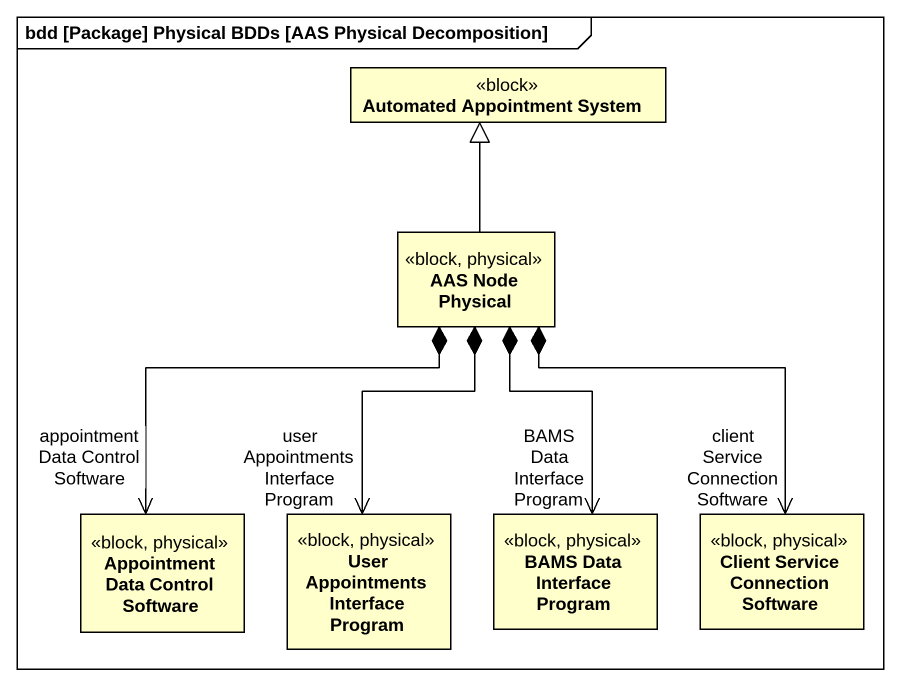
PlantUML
@startuml
mainframe bdd [Package] Physical BDDs [AAS Physical Decomposition]
hide circle
hide empty members
class "Automated Appointment System" as Automated_Appointment_System <<block>>
class "AAS Node Physical" as AAS_Node_Physical <<block, physical>>
class "Appointment Data Control Software" as Appointment_Data_Control <<block, physical>>
class "User Appointments Interface Program" as User_Appointments_Interface <<block, physical>>
class "BAMS Data Interface Program" as BAMS_Data_Interface_Program <<block, physical>>
class "Client Service Connection Software" as Client_Service_Connection <<block, physical>>
AAS_Node_Physical -up-|> Automated_Appointment_System
AAS_Node_Physical *--> "appointment Data Control Software" Appointment_Data_Control
AAS_Node_Physical *--> "user Appointments Interface Program" User_Appointments_Interface
AAS_Node_Physical *--> "BAMS Data Interface Program" BAMS_Data_Interface_Program
AAS_Node_Physical *--> "client Service Connection Software" Client_Service_Connection
@enduml
